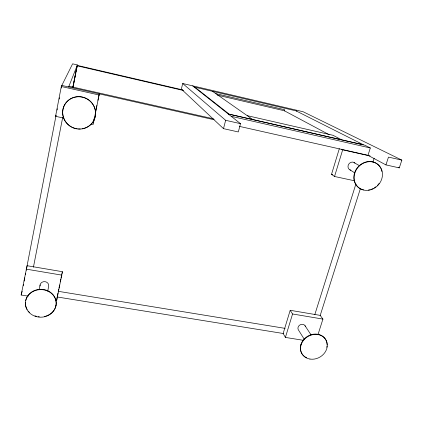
<?xml version="1.0" encoding="UTF-8"?>
<svg xmlns="http://www.w3.org/2000/svg" width="423" height="423" viewBox="0 0 423 423"><rect width="100%" height="100%" fill="white"/><g stroke="black" fill="none" stroke-linecap="round" stroke-linejoin="round"><path stroke-width="0.63" d="M55.323 300.504L56.613 300.711L62.398 271.698L27.098 265.718L21.15 295.021L28.241 296.158M55.931 305.887A15.418 13.806 -0.8 0 0 35.638 290.4A15.418 13.806 -0.8 0 0 30.757 313.919A15.418 13.806 -0.8 0 0 55.931 305.887L55.979 305.57M56.613 300.711L57.158 296.967M47.746 291.177L48.661 286.16A4.336 3.918 0 0 0 46.144 281.967L45.055 281.676A4.336 3.918 0 0 0 40.069 285.964M63.852 118.107L55.561 116.32L61.309 86.493L72.608 63.82L77.409 64.936L76.135 71.413M23.265 285.599L23.519 284.272M24.137 281.073L24.761 277.826M25.385 274.585L25.639 273.29M26.231 270.197L56.095 115.23M57.094 110.049L57.343 108.753M59.215 99.035L59.463 97.739M61.335 88.021L61.837 85.43L214.117 119.746M33.428 267.193L62.689 117.435M72.878 87.09L77.071 65.787L183.682 90.548M72.899 87.387L77.102 66.036M73.073 86.958L74.601 79.186M74.86 77.89L75.881 72.708M57.29 296.338L57.946 293.176M58.205 291.912L58.728 289.385M58.993 288.121L59.648 284.965M60.304 281.808L60.827 279.28M61.086 278.017L61.742 274.855M62.007 273.596L62.398 271.698M93.266 122.866L94.197 118.355M95.402 112.555L96.872 105.47M97.94 100.314L98.474 97.734M98.744 96.444L99.278 93.869L93.187 124.431L91.273 124.018M39.154 289.327L40.095 284.943M367.925 155.278L385.95 164.907L399.296 167.883L401.85 160.121L303.132 111.746L182.694 83.511L181.361 89.116L223.497 128.645L238.318 131.955L240.502 123.664L192.671 85.853M223.497 128.645L225.644 120.306L182.694 83.511M21.15 295.021L22.165 291.315M284.293 110.99L284.642 109.737L215.83 93.657M317.943 334.746L322.923 319.095L320.222 315.384L290.194 310.297L283.146 333.488L285.403 337.422L303.36 340.304M354.553 180.795L334.54 176.481L331.51 174.361L339.331 148.632M285.403 337.422L292.557 313.982L290.194 310.297M334.54 176.481L342.688 149.8L341.631 149.197M314.781 314.717L355.902 183.994M228.367 114.067L364.748 145.184L370.31 147.976L367.989 155.315L239.471 126.392M320.163 315.563L360.438 188.452M372.959 161.983L374.154 158.223M385.95 164.907L388.478 157.102L401.85 160.121M68.637 86.964L77.409 64.936M55.561 116.32L55.968 115.342M57.375 297.004L283.616 333.562M58.311 291.325L285.128 328.375M26.136 269.123L61.917 275.146M292.557 313.982L322.923 319.095M331.51 174.361L332.785 174.636M225.644 120.306L240.502 123.664M68.944 86.202L213.361 118.784M61.309 86.493L99.289 95.038M342.688 149.8L370.093 155.965M231.201 116.309L370.31 147.976M247.191 115.643L333.07 135.307L341.52 139.77M77.229 65.391L182.762 89.919M194.152 87.022L296.809 111.059M217.491 95.164L284.356 110.763L329.194 134.72M359.656 165.763L353.157 162.157A4.251 3.818 -48.8 0 0 348.346 164.896A4.251 3.818 -48.8 0 0 349.911 169.829L350.868 170.157M296.322 111.006L363.41 144.766L229.176 114.136L195.024 87.286M398.122 167.275L399.296 167.883M349.911 169.829L354.807 172.912M354.522 172.996L354.797 173.171M212.616 91.405L252.7 119.503M305.041 325.736L311.032 334.863M304.248 339.225L298.448 329.977A3.918 3.41 -30.5 0 1 298.738 326.038A3.918 3.41 -30.5 0 1 302.741 324.341L303.656 324.594A3.918 3.41 -30.5 0 1 305.411 326.551M300.896 344.502L301.102 344.835M25.671 300.753A15.397 13.795 -0.7 0 1 40.835 289.29A15.397 13.795 -0.7 0 1 56.005 300.668A15.397 13.795 -0.7 0 1 46.065 316.044M45.525 316.208A15.397 13.795 -0.7 0 1 44.426 316.489M39.302 316.811A15.397 13.795 -0.7 0 1 38.176 316.679M36.87 316.42A15.397 13.795 -0.7 0 1 34.966 315.849M29.515 312.465A15.397 13.795 -0.7 0 1 28.251 311.064M27.204 309.53A15.397 13.795 -0.7 0 1 26.628 308.436M26.385 307.881A15.397 13.795 -0.7 0 1 25.454 302.551M306.686 357.81A13.837 11.897 -30.4 0 1 307.119 336.56A13.837 11.897 -30.4 0 1 327.074 344.697M327.016 345.982A13.837 11.897 -30.4 0 1 326.815 347.283M354.114 162.49A4.251 3.818 -48.8 0 1 354.923 163.072M363.584 189.922A15.069 13.42 -48.1 0 1 357.292 167.751A15.069 13.42 -48.1 0 1 380.721 168.079M380.98 168.608A15.069 13.42 -48.1 0 1 381.906 171.463M379.082 183.46A15.069 13.42 -48.1 0 1 377.385 185.448M375.931 186.755A15.069 13.42 -48.1 0 1 374.339 187.875M373.223 188.505A15.069 13.42 -48.1 0 1 370.871 189.488M369.66 189.827A15.069 13.42 -48.1 0 1 368.428 190.059M71.429 126.889A16.56 16.053 27.5 0 1 65.919 102.831A16.56 16.053 27.5 0 1 90.829 101.737A16.56 16.053 27.5 0 1 88.782 126.123M88.285 126.451A16.56 16.053 27.5 0 1 82.104 128.766M80.291 128.946A16.56 16.053 27.5 0 1 78.461 128.925M77.235 128.804A16.56 16.053 27.5 0 1 71.973 127.17M309.932 359.058A13.853 11.907 -30.4 0 0 326.979 342.514A13.853 11.907 -30.4 0 0 304.851 338.849A13.853 11.907 -30.4 0 0 309.932 359.058M371.05 189.71A15.085 13.43 -48.1 0 0 378.96 165.377A15.085 13.43 -48.1 0 0 354.849 173.002A15.085 13.43 -48.1 0 0 371.05 189.71M63.503 117.721A16.582 16.069 27.4 0 0 91.484 123.902A16.582 16.069 27.4 0 0 82.326 97.137A16.582 16.069 27.4 0 0 63.503 117.721"/></g></svg>
